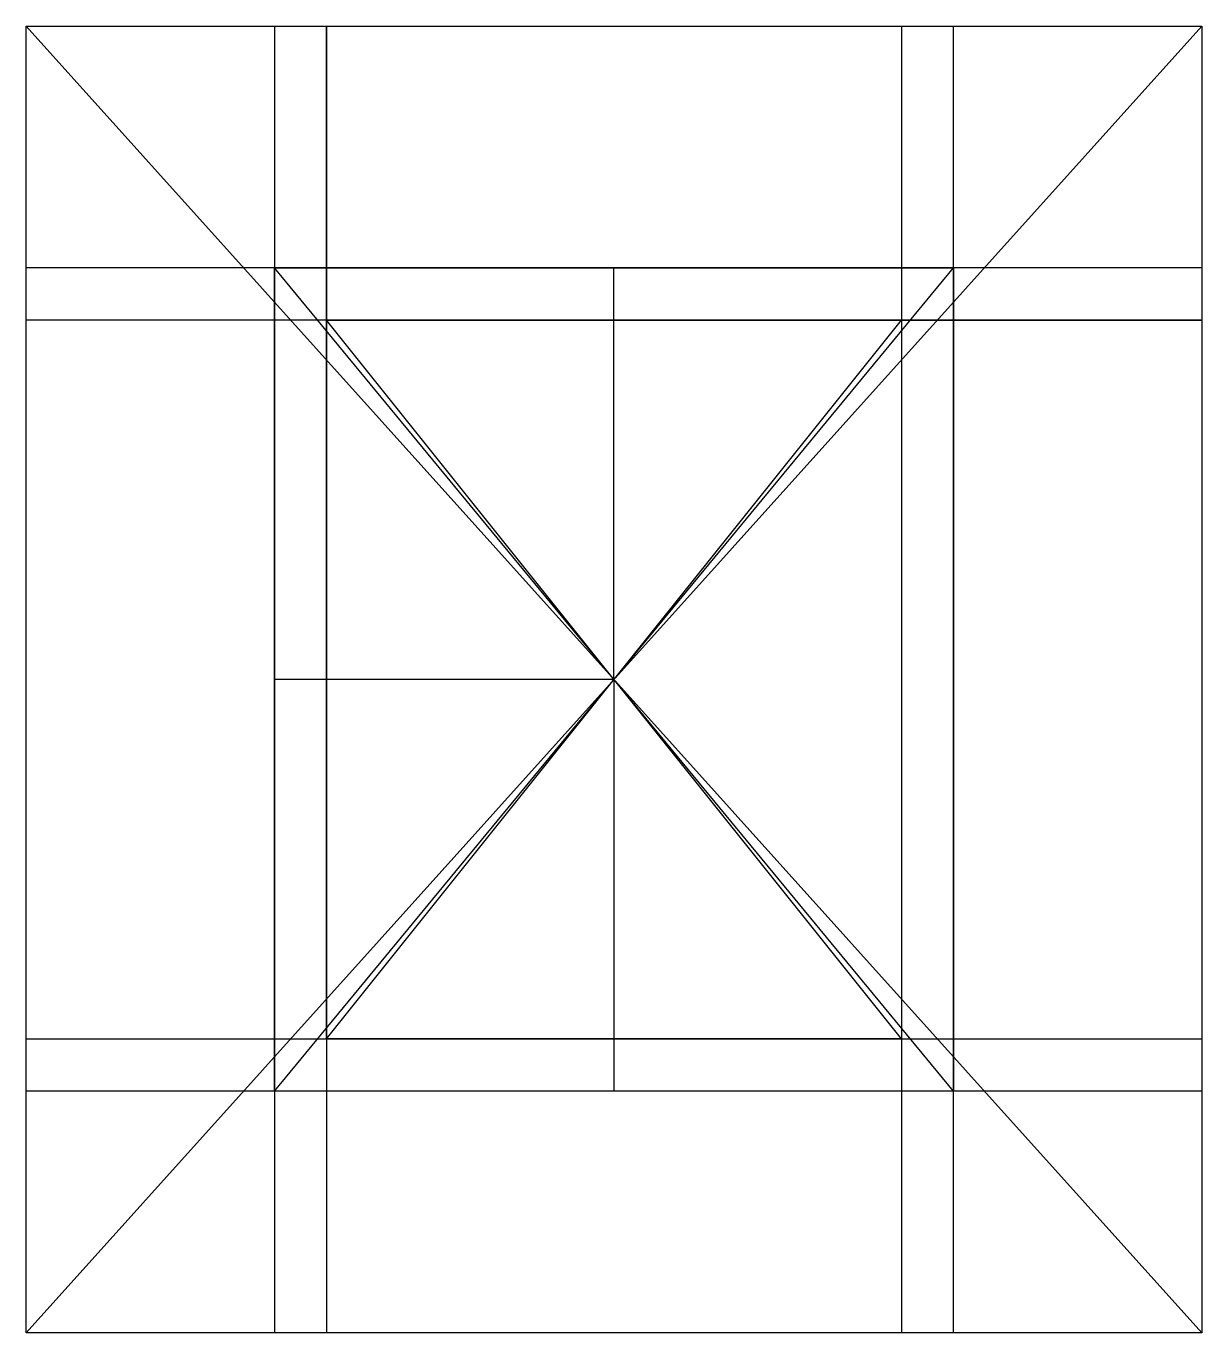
# Model space of a CAD drawing. Header units: centimetres. Extents: x -22.5 to 22.5, y -25 to 25.
import ezdxf

# ---------------------------------------------------------------- set-up
doc = ezdxf.new("R2010")
doc.units = ezdxf.units.CM
doc.header["$MEASUREMENT"] = 0
doc.layers.add('底架（仿） v1_Sketch1', color=7, linetype='Continuous')

msp = doc.modelspace()

# ---------------------------------------------------------------- linework, layer by layer
at = {"layer": '底架（仿） v1_Sketch1'}
for p, q in [((-22.5, 25), (22.5, -25)), ((-22.5, -25), (-22.5, 25)), ((22.5, 25), (-22.5, -25)), ((-22.5, 25), (22.5, 25)), ((-13, 25), (-13, -25)), ((-11, 13.75), (-11, 25)), ((-11, 25), (-11, -25)), ((11, 25), (11, -25)), ((13, -25), (13, 25)), ((22.5, 25), (22.5, -25)), ((22.5, 15.75), (-22.5, 15.75)), ((-13, 15.75), (13, 15.75)), ((-13, -15.75), (-13, 15.75)), ((-13, -15.75), (13, 15.75)), ((13, -15.75), (-13, 15.75)), ((0, 0), (0, 15.75)), ((13, 15.75), (13, -15.75)), ((22.5, 13.75), (-22.5, 13.75)), ((-11, -13.75), (-11, 13.75)), ((-11, 13.75), (11, 13.75)), ((11, -13.75), (-11, 13.75)), ((-11, -13.75), (11, 13.75)), ((11, 13.75), (11, -13.75)), ((11, 13.75), (22.5, 13.75)), ((0, 0), (-13, 0)), ((0, 0), (0, -15.75)), ((-22.5, -13.75), (22.5, -13.75)), ((11, -13.75), (-11, -13.75)), ((22.5, -15.75), (-22.5, -15.75)), ((13, -15.75), (-13, -15.75)), ((22.5, -25), (-22.5, -25))]:
    msp.add_line(p, q, dxfattribs=at)
for p in [(-11, 0), (0, 0), (0, 0), (0, 0), (0, 0)]:
    msp.add_point(p, dxfattribs=at)

doc.saveas('drawing.dxf')
